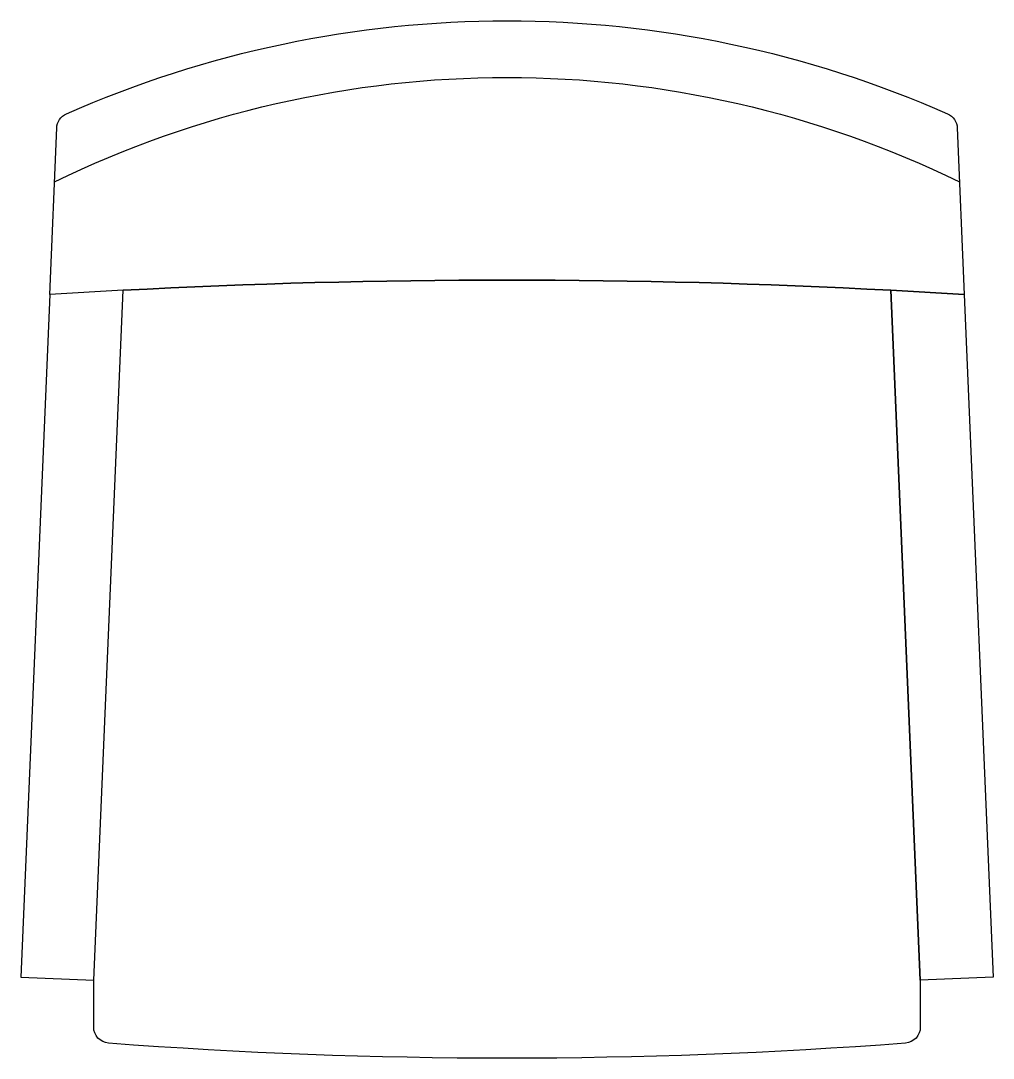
# Model space of a CAD drawing. Header units: millimetres. Extents: x -300 to 300, y -320 to 320.
import ezdxf

# ---------------------------------------------------------------- set-up
doc = ezdxf.new("R2010")
doc.units = ezdxf.units.MM
doc.header["$LTSCALE"] = 0.001

msp = doc.modelspace()

# ---------------------------------------------------------------- linework, layer by layer
for points in [[(-282.1, 151.12), (-277.8, 253.82, -0.285788), (-271.8, 262.52, -0.211361), (271.8, 262.52, -0.285788), (277.8, 253.82), (282.1, 151.12), (236.9, 153.72, 0.026571), (-236.9, 153.72), (-282.1, 151.12)], [(-279.2, 220.52, -0.23095), (279.2, 220.52)], [(-245.8, -310.68, -0.391872), (-255, -300.68), (-255, -271.88), (-236.9, 153.72, -0.026571), (236.9, 153.72), (255, -271.88), (255, -300.68, -0.391872), (245.8, -310.68, -0.037796), (-245.8, -310.68)]]:
    msp.add_lwpolyline(points, format="xyb")
for points in [[(-255, -271.88), (-236.9, 153.72), (-282.1, 151.12), (-300, -269.98), (-255, -271.88)], [(255, -271.88), (236.9, 153.72), (282.1, 151.12), (300, -269.98), (255, -271.88)]]:
    msp.add_lwpolyline(points)

doc.saveas('drawing.dxf')
